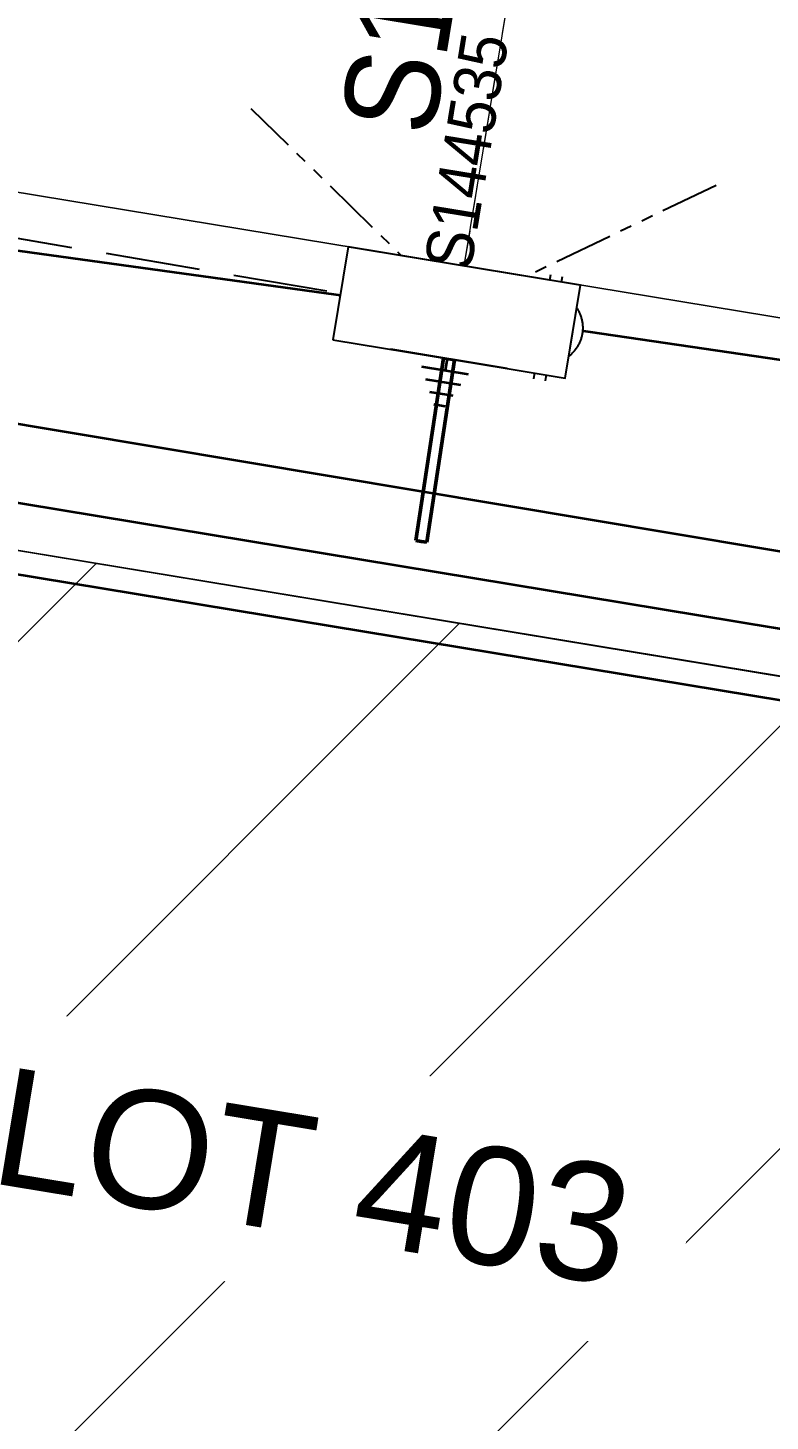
# Model space of a CAD drawing. Header units: metres. Extents: x 301573 to 309518, y 6281168 to 6284857.
# Drawn here: x 302817.4 to 302849, y 6282808.3 to 6282867.5 of the extents above; entities that cross this region are included whole.
import ezdxf
from ezdxf.enums import TextEntityAlignment as Align

# ---------------------------------------------------------------- set-up
doc = ezdxf.new("R2010")
doc.units = ezdxf.units.M
for name, pattern in [('Dash', [5, 3, -2]), ('IE Trench LV', [5.5, 4, -1.5]), ('PHANTOMX2', [5, 2.5, -0.5, 0.5, -0.5, 0.5, -0.5])]:
    doc.linetypes.add(name, pattern=pattern)
doc.layers.get('0').update_dxf_attribs({"color": 6})
doc.layers.add('_User Miscellaneous2', color=31, linetype='Continuous', lineweight=13, transparency=0.3)
doc.layers.add('_User Miscellaneous8', color=63, linetype='Continuous', lineweight=13, transparency=0.6)
for name, color, linetype, lineweight in [('_User_LV_Exist', 5, 'Continuous', 35), ('_User_SL_Exist', 4, 'Continuous', 35), ('Cadastre Developer_SP_NEW', 70, 'Continuous', 15), ('Cadastre Roads_SP_NEW', 42, 'Continuous', 15)]:
    doc.layers.add(name, color=color, linetype=linetype, lineweight=lineweight)
for name, color, linetype in [('Equip_LV_NEW', 2, 'Continuous'), ('Services_SP_NEW', 2, 'PHANTOMX2'), ('Services_SP_NEW_UG', 2, 'PHANTOMX2'), ('SupportsUG_SP_LV_NEW', 2, 'Continuous'), ('Trench_SP_NEW', 2, 'Continuous'), ('UG_Details_SP_MISC', 7, 'Continuous')]:
    doc.layers.add(name, color=color, linetype=linetype)
doc.styles.add('ieISOCP', font='arial.ttf', dxfattribs={"height": 1.5})
doc.styles.get("Standard").update_dxf_attribs({"font": 'arial.ttf'})
doc.linetypes.add('Cable 5', pattern='A,7,-1,["o",Standard,S=2,R=0,X=-1,Y=-0.7],-1e-05,["o",Standard,S=2,R=0,X=-0.2,Y=-0.7],-1.2', length=9.20001)
doc.linetypes.add('Cable New UG', pattern='A,7,-0.25,["x",Standard,S=2,R=0,X=0.2,Y=-0.8],-2.1', length=9.35)

# ---------------------------------------------------------------- blocks, each defined once
blk = doc.blocks.new('*U340')
at = {"width": 0.9}
blk.add_attdef('ASSET_NUM', text='', height=2, dxfattribs=at).set_placement((4.618, 0.5), align=Align.MIDDLE_LEFT)
for tag, p, flags in [('SUBURB', (-1.382, -1.5), 1), ('STREETNAME', (-1.182, -1.5), 9), ('PARENT', (-0.982, -1.5), 9), ('NOTES', (-0.782, -1.5), 9), ('LOCATION', (-0.582, -1.5), 9), ('LEGEND', (-0.382, -1.5), 9), ('USAGE', (-0.182, -1.5), 9), ('SUPPORT_TYPE', (0.018, -1.5), 9), ('STATE', (0.218, -1.5), 9), ('OWNED_BY', (0.418, -1.5), 9)]:
    blk.add_attdef(tag, p, '', height=0.2, rotation=270, dxfattribs=dict(flags=flags))
blk.add_wipeout([(2.5, -1), (-2.5, -1), (-2.5, 1), (2.5, 1)])
blk.add_lwpolyline([(2.5, 1), (-1.25, 1), (1.25, 1), (-2.5, 1), (-2.5, -1), (2.5, -1)], close=True)
blk = doc.blocks.new('*U227')
at = {"layer": 'Services_SP_NEW_UG', "ltscale": 0.5}
for points in [[(-1.5, 0), (2, 5)], [(2, -5), (-1.498, -0.003)]]:
    blk.add_lwpolyline(points, dxfattribs=at)
blk = doc.blocks.new('LV_UG_LINKS_OPEN_NEW')
at = {"layer": 'Equip_LV_NEW'}
for tag, flags, p in [('ACTUAL_STATUS', 9, (3, -2)), ('CONSTRUCTED_VOLTAGE', 9, (3, -2.2)), ('NO_PHASES', 9, (3, -2.4)), ('OPERATING_VOLTAGE', 9, (3, -2.6)), ('ORIENTATION', 9, (3, -2.8)), ('STATE', 9, (3, -3)), ('SWITCH_TYPE', 9, (3, -3.2)), ('USAGE', 9, (3, -3.4)), ('NOTES', 9, (3, -3.6)), ('OWNED_BY', 9, (3, -3.8)), ('OPERATED_BY', 9, (3, -4)), ('MAINTAINED_BY', 9, (3, -4.2)), ('TYPE', 9, (3, -4.6)), ('Z', 1, (3, -4.8)), ('NUMBER_OF_PHASES', 9, (3, -4.4))]:
    blk.add_attdef(tag, text='', height=0.2, dxfattribs=dict(at, flags=flags)).set_placement(p, align=Align.MIDDLE_LEFT)
blk.add_wipeout([(4, 1.5), (3.963, 1.5), (3.926, 1.498), (3.89, 1.496), (3.853, 1.493), (3.816, 1.489), (3.78, 1.484), (3.744, 1.478), (3.707, 1.471), (3.671, 1.464), (3.636, 1.455), (3.6, 1.446), (3.565, 1.435), (3.529, 1.424), (3.495, 1.412), (3.46, 1.399), (3.426, 1.386), (3.392, 1.371), (3.359, 1.356), (3.326, 1.34), (3.293, 1.323), (3.261, 1.305), (3.229, 1.287), (3.198, 1.267), (3.167, 1.247), (3.136, 1.226), (3.106, 1.205), (3.077, 1.183), (3.048, 1.16), (3.02, 1.136), (2.993, 1.111), (2.966, 1.086), (2.939, 1.061), (2.914, 1.034), (2.889, 1.007), (2.864, 0.98), (2.84, 0.952), (2.817, 0.923), (2.795, 0.894), (2.774, 0.864), (2.753, 0.833), (2.733, 0.802), (2.713, 0.771), (2.695, 0.739), (2.677, 0.707), (2.66, 0.674), (2.644, 0.641), (2.629, 0.608), (2.614, 0.574), (2.601, 0.54), (2.588, 0.505), (2.576, 0.471), (2.565, 0.435), (2.554, 0.4), (2.545, 0.364), (2.536, 0.329), (2.529, 0.293), (2.522, 0.256), (2.516, 0.22), (2.511, 0.184), (2.507, 0.147), (2.504, 0.11), (2.502, 0.074), (2.5, 0.037), (2.5, 0), (2.5, -0.037), (2.502, -0.074), (2.504, -0.11), (2.507, -0.147), (2.511, -0.184), (2.516, -0.22), (2.522, -0.256), (2.529, -0.293), (2.536, -0.329), (2.545, -0.364), (2.554, -0.4), (2.565, -0.435), (2.576, -0.471), (2.588, -0.505), (2.601, -0.54), (2.614, -0.574), (2.629, -0.608), (2.644, -0.641), (2.66, -0.674), (2.677, -0.707), (2.695, -0.739), (2.713, -0.771), (2.733, -0.802), (2.753, -0.833), (2.774, -0.864), (2.795, -0.894), (2.817, -0.923), (2.84, -0.952), (2.864, -0.98), (2.889, -1.007), (2.914, -1.034), (2.939, -1.061), (2.966, -1.086), (2.993, -1.111), (3.02, -1.136), (3.048, -1.16), (3.077, -1.183), (3.106, -1.205), (3.136, -1.226), (3.167, -1.247), (3.198, -1.267), (3.229, -1.287), (3.261, -1.305), (3.293, -1.323), (3.326, -1.34), (3.359, -1.356), (3.392, -1.371), (3.426, -1.386), (3.46, -1.399), (3.495, -1.412), (3.529, -1.424), (3.565, -1.435), (3.6, -1.446), (3.636, -1.455), (3.671, -1.464), (3.707, -1.471), (3.744, -1.478), (3.78, -1.484), (3.816, -1.489), (3.853, -1.493), (3.89, -1.496), (3.926, -1.498), (3.963, -1.5), (4, -1.5), (4.037, -1.5), (4.074, -1.498), (4.11, -1.496), (4.147, -1.493), (4.184, -1.489), (4.22, -1.484), (4.256, -1.478), (4.293, -1.471), (4.329, -1.464), (4.364, -1.455), (4.4, -1.446), (4.435, -1.435), (4.471, -1.424), (4.505, -1.412), (4.54, -1.399), (4.574, -1.386), (4.608, -1.371), (4.641, -1.356), (4.674, -1.34), (4.707, -1.323), (4.739, -1.305), (4.771, -1.287), (4.802, -1.267), (4.833, -1.247), (4.864, -1.226), (4.894, -1.205), (4.923, -1.183), (4.952, -1.16), (4.98, -1.136), (5.007, -1.111), (5.034, -1.086), (5.061, -1.061), (5.086, -1.034), (5.111, -1.007), (5.136, -0.98), (5.16, -0.952), (5.183, -0.923), (5.205, -0.894), (5.226, -0.864), (5.247, -0.833), (5.267, -0.802), (5.287, -0.771), (5.305, -0.739), (5.323, -0.707), (5.34, -0.674), (5.356, -0.641), (5.371, -0.608), (5.386, -0.574), (5.399, -0.54), (5.412, -0.505), (5.424, -0.471), (5.435, -0.435), (5.446, -0.4), (5.455, -0.364), (5.464, -0.329), (5.471, -0.293), (5.478, -0.256), (5.484, -0.22), (5.489, -0.184), (5.493, -0.147), (5.496, -0.11), (5.498, -0.074), (5.5, -0.037), (5.5, 0), (5.5, 0.037), (5.498, 0.074), (5.496, 0.11), (5.493, 0.147), (5.489, 0.184), (5.484, 0.22), (5.478, 0.256), (5.471, 0.293), (5.464, 0.329), (5.455, 0.364), (5.446, 0.4), (5.435, 0.435), (5.424, 0.471), (5.412, 0.505), (5.399, 0.54), (5.386, 0.574), (5.371, 0.608), (5.356, 0.641), (5.34, 0.674), (5.323, 0.707), (5.305, 0.739), (5.287, 0.771), (5.267, 0.802), (5.247, 0.833), (5.226, 0.864), (5.205, 0.894), (5.183, 0.923), (5.16, 0.952), (5.136, 0.98), (5.111, 1.007), (5.086, 1.034), (5.061, 1.061), (5.034, 1.086), (5.007, 1.111), (4.98, 1.136), (4.952, 1.16), (4.923, 1.183), (4.894, 1.205), (4.864, 1.226), (4.833, 1.247), (4.802, 1.267), (4.771, 1.287), (4.739, 1.305), (4.707, 1.323), (4.674, 1.34), (4.641, 1.356), (4.608, 1.371), (4.574, 1.386), (4.54, 1.399), (4.505, 1.412), (4.471, 1.424), (4.435, 1.435), (4.4, 1.446), (4.364, 1.455), (4.329, 1.464), (4.293, 1.471), (4.256, 1.478), (4.22, 1.484), (4.184, 1.489), (4.147, 1.493), (4.11, 1.496), (4.074, 1.498), (4.037, 1.5)]).dxf.layer = 'Equip_LV_NEW'
for p, q in [((3.75, 2.236), (3.75, 1.479)), ((4.25, 2.236), (4.25, 1.479)), ((3.75, -1.479), (3.75, -2.236)), ((4.25, -1.479), (4.25, -2.236))]:
    blk.add_line(p, q, dxfattribs=at)
at = {"layer": 'Equip_LV_NEW', "flags": 128}
blk.add_lwpolyline([(4, 1.5), (3.963, 1.5), (3.926, 1.498), (3.89, 1.496), (3.853, 1.493), (3.816, 1.489), (3.78, 1.484), (3.744, 1.478), (3.707, 1.471), (3.671, 1.464), (3.636, 1.455), (3.6, 1.446), (3.565, 1.435), (3.529, 1.424), (3.495, 1.412), (3.46, 1.399), (3.426, 1.386), (3.392, 1.371), (3.359, 1.356), (3.326, 1.34), (3.293, 1.323), (3.261, 1.305), (3.229, 1.287), (3.198, 1.267), (3.167, 1.247), (3.136, 1.226), (3.106, 1.205), (3.077, 1.183), (3.048, 1.16), (3.02, 1.136), (2.993, 1.111), (2.966, 1.086), (2.939, 1.061), (2.914, 1.034), (2.889, 1.007), (2.864, 0.98), (2.84, 0.952), (2.817, 0.923), (2.795, 0.894), (2.774, 0.864), (2.753, 0.833), (2.733, 0.802), (2.713, 0.771), (2.695, 0.739), (2.677, 0.707), (2.66, 0.674), (2.644, 0.641), (2.629, 0.608), (2.614, 0.574), (2.601, 0.54), (2.588, 0.505), (2.576, 0.471), (2.565, 0.435), (2.554, 0.4), (2.545, 0.364), (2.536, 0.329), (2.529, 0.293), (2.522, 0.256), (2.516, 0.22), (2.511, 0.184), (2.507, 0.147), (2.504, 0.11), (2.502, 0.074), (2.5, 0.037), (2.5, 0), (2.5, -0.037), (2.502, -0.074), (2.504, -0.11), (2.507, -0.147), (2.511, -0.184), (2.516, -0.22), (2.522, -0.256), (2.529, -0.293), (2.536, -0.329), (2.545, -0.364), (2.554, -0.4), (2.565, -0.435), (2.576, -0.471), (2.588, -0.505), (2.601, -0.54), (2.614, -0.574), (2.629, -0.608), (2.644, -0.641), (2.66, -0.674), (2.677, -0.707), (2.695, -0.739), (2.713, -0.771), (2.733, -0.802), (2.753, -0.833), (2.774, -0.864), (2.795, -0.894), (2.817, -0.923), (2.84, -0.952), (2.864, -0.98), (2.889, -1.007), (2.914, -1.034), (2.939, -1.061), (2.966, -1.086), (2.993, -1.111), (3.02, -1.136), (3.048, -1.16), (3.077, -1.183), (3.106, -1.205), (3.136, -1.226), (3.167, -1.247), (3.198, -1.267), (3.229, -1.287), (3.261, -1.305), (3.293, -1.323), (3.326, -1.34), (3.359, -1.356), (3.392, -1.371), (3.426, -1.386), (3.46, -1.399), (3.495, -1.412), (3.529, -1.424), (3.565, -1.435), (3.6, -1.446), (3.636, -1.455), (3.671, -1.464), (3.707, -1.471), (3.744, -1.478), (3.78, -1.484), (3.816, -1.489), (3.853, -1.493), (3.89, -1.496), (3.926, -1.498), (3.963, -1.5), (4, -1.5), (4.037, -1.5), (4.074, -1.498), (4.11, -1.496), (4.147, -1.493), (4.184, -1.489), (4.22, -1.484), (4.256, -1.478), (4.293, -1.471), (4.329, -1.464), (4.364, -1.455), (4.4, -1.446), (4.435, -1.435), (4.471, -1.424), (4.505, -1.412), (4.54, -1.399), (4.574, -1.386), (4.608, -1.371), (4.641, -1.356), (4.674, -1.34), (4.707, -1.323), (4.739, -1.305), (4.771, -1.287), (4.802, -1.267), (4.833, -1.247), (4.864, -1.226), (4.894, -1.205), (4.923, -1.183), (4.952, -1.16), (4.98, -1.136), (5.007, -1.111), (5.034, -1.086), (5.061, -1.061), (5.086, -1.034), (5.111, -1.007), (5.136, -0.98), (5.16, -0.952), (5.183, -0.923), (5.205, -0.894), (5.226, -0.864), (5.247, -0.833), (5.267, -0.802), (5.287, -0.771), (5.305, -0.739), (5.323, -0.707), (5.34, -0.674), (5.356, -0.641), (5.371, -0.608), (5.386, -0.574), (5.399, -0.54), (5.412, -0.505), (5.424, -0.471), (5.435, -0.435), (5.446, -0.4), (5.455, -0.364), (5.464, -0.329), (5.471, -0.293), (5.478, -0.256), (5.484, -0.22), (5.489, -0.184), (5.493, -0.147), (5.496, -0.11), (5.498, -0.074), (5.5, -0.037), (5.5, 0), (5.5, 0.037), (5.498, 0.074), (5.496, 0.11), (5.493, 0.147), (5.489, 0.184), (5.484, 0.22), (5.478, 0.256), (5.471, 0.293), (5.464, 0.329), (5.455, 0.364), (5.446, 0.4), (5.435, 0.435), (5.424, 0.471), (5.412, 0.505), (5.399, 0.54), (5.386, 0.574), (5.371, 0.608), (5.356, 0.641), (5.34, 0.674), (5.323, 0.707), (5.305, 0.739), (5.287, 0.771), (5.267, 0.802), (5.247, 0.833), (5.226, 0.864), (5.205, 0.894), (5.183, 0.923), (5.16, 0.952), (5.136, 0.98), (5.111, 1.007), (5.086, 1.034), (5.061, 1.061), (5.034, 1.086), (5.007, 1.111), (4.98, 1.136), (4.952, 1.16), (4.923, 1.183), (4.894, 1.205), (4.864, 1.226), (4.833, 1.247), (4.802, 1.267), (4.771, 1.287), (4.739, 1.305), (4.707, 1.323), (4.674, 1.34), (4.641, 1.356), (4.608, 1.371), (4.574, 1.386), (4.54, 1.399), (4.505, 1.412), (4.471, 1.424), (4.435, 1.435), (4.4, 1.446), (4.364, 1.455), (4.329, 1.464), (4.293, 1.471), (4.256, 1.478), (4.22, 1.484), (4.184, 1.489), (4.147, 1.493), (4.11, 1.496), (4.074, 1.498), (4.037, 1.5)], close=True, dxfattribs=at)
blk = doc.blocks.new('*U333')
at = {"layer": '_User_LV_Exist'}
for p, q in [((2.5, 1), (2.5, -1)), ((3, 0.75), (3, -0.75)), ((3.5, 0.5), (3.5, -0.5)), ((4, 0.25), (4, -0.25))]:
    blk.add_line(p, q, dxfattribs=at)
at = {"width": 0.9}
blk.add_attdef('ASSET_NUM', text='', height=2, dxfattribs=at).set_placement((4, 2), align=Align.MIDDLE_LEFT)
for tag, p, flags in [('SUBURB', (-2, 0), 1), ('STREETNAME', (-1.8, 0), 9), ('PARENT', (-1.6, 0), 9), ('NOTES', (-1.4, 0), 9), ('LOCATION', (-1.2, 0), 9), ('LEGEND', (-1, 0), 9), ('USAGE', (-0.8, 0), 9), ('SUPPORT_TYPE', (-0.6, 0), 9), ('STATE', (-0.4, 0), 9), ('OWNED_BY', (-0.2, 0), 9)]:
    blk.add_attdef(tag, p, '', height=0.2, rotation=270, dxfattribs=dict(flags=flags))
blk.add_wipeout([(1, 2.5), (1, -2.5), (-1, -2.5), (-1, 2.5)])
blk.add_lwpolyline([(-1, 2.5), (-1, -1.25), (-1, 1.25), (-1, -2.5), (1, -2.5), (1, 2.5)], close=True)
at = {"layer": '_User_LV_Exist'}
blk.add_line((1, 0), (2.5, 0), dxfattribs=at)
at = {"layer": 'Equip_LV_NEW', "ltscale": 10, "rotation": 89.99999999999999}
blk.add_blockref('LV_UG_LINKS_OPEN_NEW', (0, 0), dxfattribs=at)

msp = doc.modelspace()

# ---------------------------------------------------------------- hatches: boundary and pattern name
at = {"layer": '_User Miscellaneous8', "transparency": 33554559}
h = msp.add_hatch(dxfattribs=at)
h.set_pattern_fill('ANSI37', color=21, scale=3, angle=90)
edge = h.paths.add_edge_path()
edge.add_line((303004.419, 6282814.411), (302971.011, 6282819.925))
edge.add_line((302971.011, 6282819.925), (302937.411, 6282825.399))
edge.add_line((302937.411, 6282825.399), (302925.377, 6282752.88))
edge.add_line((302925.377, 6282752.88), (302891.964, 6282758.425))
edge.add_line((302891.964, 6282758.425), (302903.876, 6282830.974))
edge.add_line((302903.876, 6282830.974), (302897.94, 6282831.952))
edge.add_line((302897.94, 6282831.952), (302886.25, 6282759.395))
edge.add_line((302886.25, 6282759.395), (302849.41, 6282765.331))
edge.add_line((302849.41, 6282765.331), (302841.888, 6282719.958))
edge.add_line((302841.888, 6282719.958), (302780.565, 6282728.671))
edge.add_line((302780.565, 6282728.671), (302773.622, 6282679.138))
edge.add_line((302773.622, 6282679.138), (302772.792, 6282673.218))
edge.add_line((302772.792, 6282673.218), (302771.742, 6282668.599))
edge.add_arc((302664.902, 6282695.235), 110.11, 333.60916, 346.00138, ccw=False)
edge.add_line((302763.537, 6282646.291), (302743.075, 6282605.049))
edge.add_line((302743.075, 6282605.049), (302857.511, 6282580.729))
edge.add_line((302857.511, 6282580.729), (302875.842, 6282572.73))
edge.add_line((302875.842, 6282572.73), (302906.323, 6282642.243))
edge.add_line((302906.323, 6282642.243), (303014.756, 6282735.002))
edge.add_line((303014.756, 6282735.002), (303053.69, 6282781.079))
edge.add_line((303053.69, 6282781.079), (303142.689, 6282923.304))
edge.add_line((303142.689, 6282923.304), (303148.902, 6282933.21))
edge.add_line((303148.902, 6282933.21), (303050.103, 6282926.915))
edge.add_line((303050.103, 6282926.915), (303051.904, 6282863.108))
edge.add_line((303051.904, 6282863.108), (303045.007, 6282813.804))
edge.add_line((303045.007, 6282813.804), (303038.256, 6282808.837))
edge.add_line((303038.256, 6282808.837), (303004.419, 6282814.411))
at = {"layer": '_User Miscellaneous8', "transparency": 33554534}
h = msp.add_hatch(dxfattribs=at)
h.set_pattern_fill('ANSI31', color=256, scale=4)
h.paths.add_polyline_path([(302897.94, 6282831.952), (302803.308, 6282847.54), (302796.557, 6282842.573), (302780.565, 6282728.671), (302841.888, 6282719.958), (302849.41, 6282765.331), (302885.951, 6282759.444)])

# ---------------------------------------------------------------- linework, layer by layer
at = {"layer": '_User Miscellaneous8', "color": 54, "flags": 128}
msp.add_lwpolyline([(302780.565, 6282728.671), (302841.888, 6282719.958), (302849.41, 6282765.331), (302885.951, 6282759.444), (302897.94, 6282831.952), (302803.308, 6282847.54), (302796.557, 6282842.573), (302780.565, 6282728.671)], dxfattribs=at)
at = {"layer": '_User_LV_Exist', "linetype": 'Cable New UG', "flags": 128}
for points in [[(302833.095, 6282855.782), (302788.121, 6282861.987), (302806.559, 6282995.625), (302812.908, 6283003.963), (302813.311, 6283003.897)], [(302861.956, 6282840.896), (302863.435, 6282851.31), (302838.04, 6282855.03)], [(302782.552, 6282843.573), (302796.617, 6282841.909), (302797.438, 6282849.056), (302802.802, 6282849.651), (302914.626, 6282831.192), (302935.282, 6282827.971)], [(302786.104, 6282840.052), (302799.255, 6282838.586), (302800.145, 6282846.338), (302802.722, 6282846.623), (302965.313, 6282819.819)]]:
    msp.add_lwpolyline(points, dxfattribs=at)
at = {"layer": 'Cadastre Developer_SP_NEW', "color": 6, "lineweight": 0, "flags": 128}
msp.add_lwpolyline([(302791.649, 6282807.823), (302796.529, 6282842.552), (302803.308, 6282847.54), (302861.468, 6282837.935), (302855.005, 6282799.022)], close=True, dxfattribs=at)
at = {"layer": 'Trench_SP_NEW', "linetype": 'IE Trench LV', "flags": 128}
for points in [[(302799.08, 6282861.593), (302830.711, 6282856.201)], [(302794.769, 6282849.651), (302797.471, 6282849.273), (302802.802, 6282849.651), (303037.749, 6282810.948), (303043.143, 6282814.916), (303045.603, 6282829.251)]]:
    msp.add_lwpolyline(points, dxfattribs=at)
at = {"layer": 'UG_Details_SP_MISC', "lineweight": 50}
for p in [(302833.908, 6282845.705), (302834.383, 6282845.634)]:
    msp.add_line(p, (302834.145, 6282845.67), dxfattribs=at)

# ---------------------------------------------------------------- block references
at = {"layer": 'Services_SP_NEW', "linetype": 'ByBlock', "xscale": 2, "yscale": 2, "zscale": 2, "rotation": 80.64565951569311}
msp.add_blockref('*U227', (302836.141, 6282858.457), dxfattribs=at)

# ---------------------------------------------------------------- next in the draw order: block references
at = {"layer": '_User_LV_Exist'}
ref = msp.add_blockref('*U333', (302835.563, 6282855.379), dxfattribs=dict(at, rotation=260.7161437359323))
ref.add_attrib('ASSET_NUM', 'S144535', dxfattribs={"layer": '0', "height": 2, "rotation": 260.71614, "text_generation_flag": 6, "width": 0.9}).set_placement((302836.87, 6282867.186), align=Align.MIDDLE_RIGHT)

# ---------------------------------------------------------------- next in the draw order: linework, layer by layer
at = {"layer": '_User Miscellaneous2', "linetype": 'Dash', "ltscale": 0.5}
msp.add_line((302835.969, 6282857.362), (302846.622, 6282922.03), dxfattribs=at)
at = {"layer": '_User_SL_Exist', "linetype": 'Cable 5', "flags": 128}
msp.add_lwpolyline([(302861.956, 6282840.896), (302859.595, 6282843.527), (302804.52, 6282852.732)], dxfattribs=at)
at = {"layer": 'Cadastre Developer_SP_NEW'}
msp.add_line((302835.969, 6282857.362), (302846.887, 6282923.638), dxfattribs=at)
at = {"layer": 'Cadastre Roads_SP_NEW', "linetype": 'Continuous', "flags": 128}
msp.add_lwpolyline([(302796.557, 6282842.573), (302803.308, 6282847.54), (303038.256, 6282808.837), (303045.007, 6282813.804), (303047.138, 6282829.038), (303032.281, 6282831.103), (303025.529, 6282826.136), (302805.387, 6282862.4), (302800.298, 6282869.317)], dxfattribs=at)
at = {"layer": 'UG_Details_SP_MISC', "lineweight": 50}
for p, q in [((302833.908, 6282845.705), (302835.082, 6282853.451)), ((302834.383, 6282845.634), (302835.557, 6282853.379)), ((302835.082, 6282853.451), (302835.319, 6282853.415)), ((302835.557, 6282853.379), (302835.319, 6282853.415))]:
    msp.add_line(p, q, dxfattribs=at)

# ---------------------------------------------------------------- next in the draw order: block references
at = {"layer": 'SupportsUG_SP_LV_NEW'}
ref = msp.add_blockref('*U340', (302835.644, 6282855.388), dxfattribs=dict(at, xscale=1.999999999999999, yscale=1.999999999999999, zscale=1.999999999999999, rotation=170.6456595151253))
ref.add_attrib('ASSET_NUM', 'S144535', dxfattribs={"layer": '0', "height": 4, "rotation": 260.64567, "text_generation_flag": 6, "width": 0.9}).set_placement((302835.93, 6282882.974), align=Align.MIDDLE_RIGHT)

# ---------------------------------------------------------------- next in the draw order: linework, layer by layer
at = {"layer": '_User Miscellaneous8', "flags": 128}
msp.add_lwpolyline([(302800.298, 6282869.317), (302805.387, 6282862.4), (303025.529, 6282826.136), (303032.281, 6282831.103), (303036.875, 6282863.941), (303036.366, 6282881.954), (302995.808, 6282888.636), (302997.195, 6282897.239), (302846.622, 6282922.03), (302846.887, 6282923.638), (302808.775, 6282929.917)], close=True, dxfattribs=at)

# ---------------------------------------------------------------- next in the draw order: texts
at = {"layer": 'Cadastre Developer_SP_NEW', "insert": (302829.53, 6282818.686), "char_height": 5, "attachment_point": 5, "rotation": 350.64566, "style": 'ieISOCP', "bg_fill": 3, "box_fill_scale": 1.5, "bg_fill_color": 256, "bg_fill_transparency": 0}
msp.add_mtext('LOT 403', dxfattribs=at)

doc.saveas('drawing.dxf')
